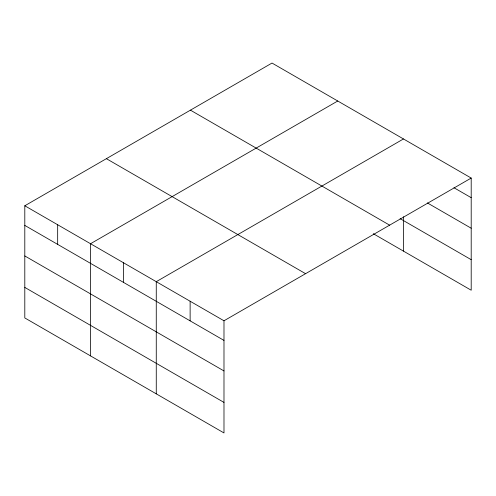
<?xml version="1.0" encoding="UTF-8"?>
<svg xmlns="http://www.w3.org/2000/svg" width="496" height="496" viewBox="0 0 496 496"><rect width="100%" height="100%" fill="white"/><g stroke="black" fill="none" stroke-linecap="round" stroke-linejoin="round"><path stroke-width="0.74" d="M24.8 205.778L223.987 320.782L223.987 432.946L24.8 317.942L24.8 205.778L272.013 63.054L471.2 178.058L471.2 290.222L373.29 233.697M337.745 101.004L90.532 243.728L90.532 355.899M403.477 138.954L156.265 281.678L156.265 393.849M223.987 320.782L471.2 178.058M453.939 187.717L471.2 197.681M427.378 202.92L471.2 228.222M400.123 218.649L471.2 259.681M190.433 110.155L389.62 225.153M106.38 158.677L305.567 273.68M24.8 225.407L223.987 340.405M24.8 255.942L223.987 370.946M24.8 287.407L223.987 402.411M403.477 216.746L403.477 251.119M190.129 301.227L190.129 320.856M123.399 262.706L123.399 282.329M57.666 224.756L57.666 244.379"/></g></svg>
